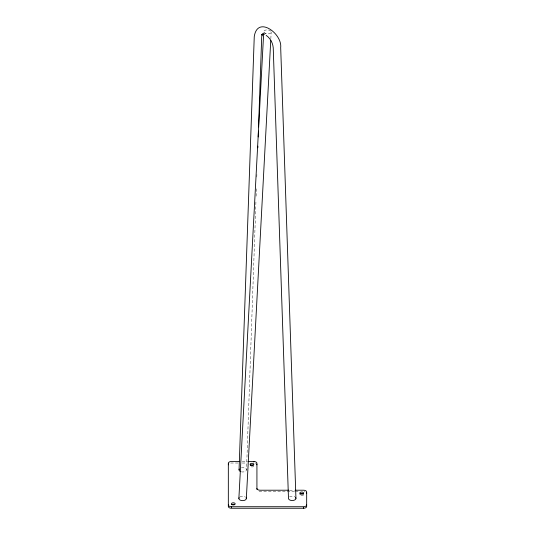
<?xml version="1.0" encoding="UTF-8"?>
<svg xmlns="http://www.w3.org/2000/svg" width="535" height="535" viewBox="0 0 535 535"><rect width="100%" height="100%" fill="white"/><g stroke="black" fill="none" stroke-linecap="round" stroke-linejoin="round"><path stroke-width="0.4" stroke-dasharray="2.67 2.01" d="M241.365 471.837A3.732 2.153 0 0 0 246.521 469.844L255.977 200.364M256.118 196.191L256.446 187.016M256.793 177.005L256.88 174.497M270.837 38.714L271.191 32.033M242.215 461.498L247.19 461.498M238.068 463.022L231.441 463.022A3.11 1.792 0 0 0 230.01 463.223M242.215 463.022L247.19 463.022M289.602 490.214L294.531 490.214M294.531 491.739L260.037 491.739A3.11 1.792 0 0 1 257.435 490.923M295.347 491.739L298.637 491.739M289.569 496.854A3.732 2.153 0 0 1 294.852 496.854M241.365 467.857A3.732 2.153 0 0 1 246.521 469.844M239.968 496.961A3.732 2.153 0 0 1 245.251 496.961M264.043 30.97A3.732 2.013 3 0 1 268.463 29.993A3.732 2.013 3 0 1 271.158 32.307A3.732 2.013 3 0 1 267.467 33.912M253.69 466.286A1.866 1.077 0 0 1 251.958 466.968L250.634 466.654A1.866 1.077 0 0 1 250.22 466.286M303.432 495.009A1.866 1.077 0 0 1 301.693 495.684A1.866 1.077 0 0 1 299.961 495.009M254.968 463.149A3.11 1.792 0 0 1 255.523 463.31M304.127 491.765A3.11 1.792 0 0 1 304.99 491.939"/><path stroke-width="0.8" d="M239.058 469.844L254.252 36.668C257.368 15.047 282.44 33.685 280.688 47.622L295.942 498.379M257.816 147.8L257.877 146.135M258.198 136.953L258.405 131.115M258.552 126.942L261.709 36.835L262.331 34.046L261.976 35.143L262.652 34.126L261.836 34.902L262.718 34.213L263.962 34.173L262.859 33.939L264.23 34.434M238.877 498.486L263.608 34.26M246.341 498.48L270.75 40.379M239.727 461.498L231.441 461.498A3.11 1.792 0 0 0 228.331 463.29L228.331 506.458A3.11 1.792 0 0 0 231.441 508.25L303.559 508.25A3.11 1.792 0 0 0 306.669 506.458L306.669 492.013A3.11 1.792 0 0 0 303.559 490.214L295.347 490.214M248.019 461.498L253.824 461.498A3.11 1.792 0 0 1 256.927 463.29L256.927 489.438M288.78 490.214L260.037 490.214A3.11 1.792 0 0 1 256.927 488.422M228.331 504.933A3.11 1.792 0 0 0 231.441 506.725L303.559 506.725A3.11 1.792 0 0 0 306.669 504.933M266.156 35.37C270.275 38.125 272.81 42.894 273.231 47.796L288.479 498.379A3.732 2.153 0 0 0 292.939 500.492A3.732 2.153 0 0 0 295.661 497.557M303.559 507.233L303.559 508.25M253.824 461.498L253.824 462.006M231.441 506.725L231.441 507.742M240.148 471.368A3.732 2.153 0 0 1 239.346 469.021M265.989 33.692A3.732 2.013 3 0 1 264.043 32.568M246.06 497.657A3.732 2.153 0 0 1 242.609 500.64A3.732 2.153 0 0 1 239.158 497.657M250.634 465.129A1.866 1.077 0 0 1 253.276 465.129M231.983 504.619A1.866 1.077 0 0 1 234.624 504.619M299.961 494.213A1.866 1.077 0 0 1 301.693 493.531A1.866 1.077 0 0 1 303.432 494.213M228.331 464.815A3.11 1.792 0 0 1 228.679 463.992M256.586 463.992A3.11 1.792 0 0 1 256.927 464.815M306.321 492.708A3.11 1.792 0 0 1 306.669 493.531M250.494 465.035A1.866 1.077 0 0 0 253.69 464.768A1.866 1.077 0 0 0 251.684 463.303A1.866 1.077 0 0 0 250.494 465.035M231.842 504.525A1.866 1.077 0 0 0 235.039 504.251A1.866 1.077 0 0 0 233.033 502.793A1.866 1.077 0 0 0 231.842 504.525M300.235 493.758A1.866 1.077 0 0 0 303.432 493.484A1.866 1.077 0 0 0 301.426 492.019A1.866 1.077 0 0 0 300.235 493.758"/></g></svg>
